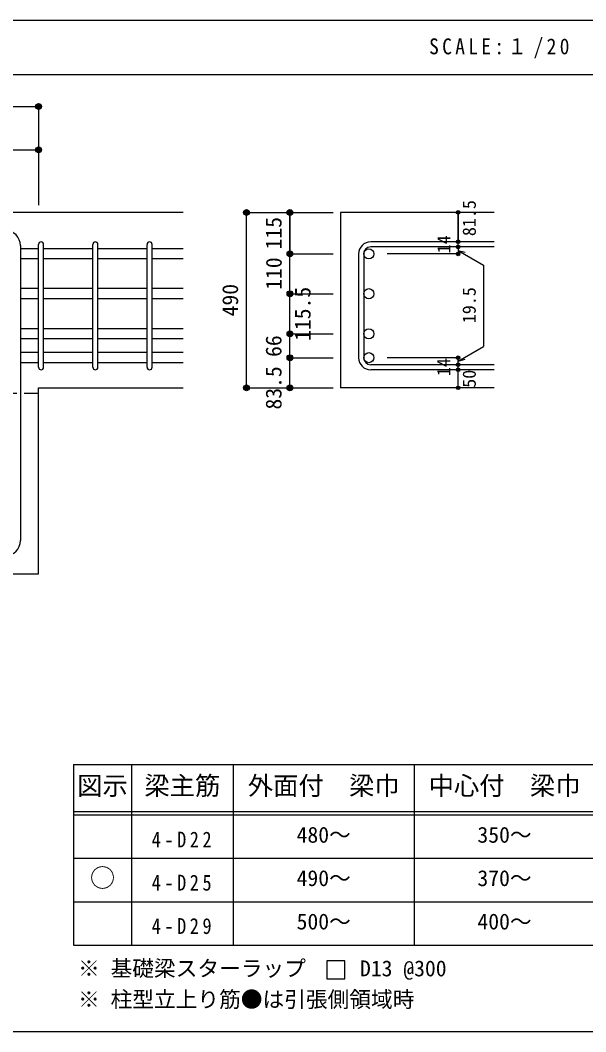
# Model space of a CAD drawing. Units: millimetres at full size, sheet at 1:20. Extents: x -3982 to 3969, y -2797 to 2801.
# Drawn here: x 818 to 2381, y 2 to 2801 of the extents above; entities that cross this region are included whole.
import ezdxf
from ezdxf.enums import TextEntityAlignment as Align

# ---------------------------------------------------------------- set-up
doc = ezdxf.new("R2010")
doc.units = ezdxf.units.MM
doc.header["$LTSCALE"] = 20
doc.header["$PDMODE"] = 32
doc.header["$PDSIZE"] = 10
doc.linetypes.add('CHAIN1', pattern=[8, 5, -1, 1, -1])
for name, color, linetype in [('6-1_躯体線', 2, 'Continuous'), ('6-4_フープ', 7, 'Continuous'), ('6-5_梁主筋', 7, 'Continuous'), ('6-6_S.T.P.', 7, 'Continuous'), ('6-7_文字', 7, 'Continuous'), ('6-D_寸法', 4, 'Continuous'), ('6-E_枠', 7, 'Continuous'), ('F-0_枠', 6, 'Continuous')]:
    doc.layers.add(name, color=color, linetype=linetype)
doc.styles.add('ＭＳ ゴシック', font='')
doc.styles.get('ＭＳ ゴシック').set_extended_font_data('MS Gothic')

msp = doc.modelspace()

# ---------------------------------------------------------------- linework, layer by layer
at = {"layer": '6-1_躯体線'}
for p, q in [((1268.29, 2269.12), (-131.71, 2269.12)), ((2128.29, 2269.12), (1703.29, 2269.12)), ((1703.29, 2269.12), (1703.29, 1783.62)), ((868.29, 1783.62), (1268.29, 1783.62)), ((868.29, 1269.12), (868.29, 1783.62)), ((2128.29, 1783.62), (1703.29, 1783.62)), ((550.79, 1269.12), (868.29, 1269.12))]:
    msp.add_line(p, q, dxfattribs=at)
at = {"layer": '6-4_フープ'}
msp.add_line((818.29, 2177.12), (818.29, 1361.12), dxfattribs=at)
for centre, start, end in [((776.29, 2177.12), 0, 90), ((776.29, 1361.12), 270, 0)]:
    msp.add_arc(centre, 42, start, end, dxfattribs=at)
at = {"layer": '6-5_梁主筋'}
for p, q in [((868.29, 2168.2), (818.29, 2168.2)), ((1018.29, 2168.2), (882.29, 2168.2)), ((1168.29, 2168.2), (1032.29, 2168.2)), ((1268.29, 2168.2), (1182.29, 2168.2)), ((868.29, 2140.2), (818.29, 2140.2)), ((1018.29, 2140.2), (882.29, 2140.2)), ((1168.29, 2140.2), (1032.29, 2140.2)), ((1268.29, 2140.2), (1182.29, 2140.2)), ((868.29, 2058.12), (818.29, 2058.12)), ((1018.29, 2058.12), (882.29, 2058.12)), ((1168.29, 2058.12), (1032.29, 2058.12)), ((1268.29, 2058.12), (1182.29, 2058.12)), ((868.29, 2030.12), (818.29, 2030.12)), ((1018.29, 2030.12), (882.29, 2030.12)), ((1168.29, 2030.12), (1032.29, 2030.12)), ((1268.29, 2030.12), (1182.29, 2030.12)), ((868.29, 1947.12), (818.29, 1947.12)), ((1018.29, 1947.12), (882.29, 1947.12)), ((1168.29, 1947.12), (1032.29, 1947.12)), ((1268.29, 1947.12), (1182.29, 1947.12)), ((868.29, 1919.12), (818.29, 1919.12)), ((1018.29, 1919.12), (882.29, 1919.12)), ((1168.29, 1919.12), (1032.29, 1919.12)), ((1268.29, 1919.12), (1182.29, 1919.12)), ((868.29, 1881.12), (818.29, 1881.12)), ((1018.29, 1881.12), (882.29, 1881.12)), ((1168.29, 1881.12), (1032.29, 1881.12)), ((1268.29, 1881.12), (1182.29, 1881.12)), ((868.29, 1853.12), (818.29, 1853.12)), ((1018.29, 1853.12), (882.29, 1853.12)), ((1168.29, 1853.12), (1032.29, 1853.12)), ((1268.29, 1853.12), (1182.29, 1853.12))]:
    msp.add_line(p, q, dxfattribs=at)
at = {"layer": '6-5_梁主筋', "color": 3}
for centre in [(1781.29, 2154.2), (1781.29, 2044.12), (1781.29, 1933.12), (1781.29, 1867.12)]:
    msp.add_circle(centre, 14, dxfattribs=at)
at = {"layer": '6-6_S.T.P.'}
for p, q in [((2128.29, 2187.7), (1786.79, 2187.7)), ((868.29, 1840.62), (868.29, 2180.7)), ((882.29, 1840.62), (882.29, 2180.7)), ((1018.29, 1840.62), (1018.29, 2180.7)), ((1032.29, 1840.62), (1032.29, 2180.7)), ((1168.29, 1840.62), (1168.29, 2180.7)), ((1182.29, 1840.62), (1182.29, 2180.7)), ((2128.29, 2173.7), (1786.79, 2173.7)), ((1753.29, 2154.2), (1753.29, 1867.12)), ((1767.29, 2154.2), (1767.29, 1867.12)), ((2128.29, 1847.62), (1786.79, 1847.62)), ((2128.29, 1833.62), (1786.79, 1833.62))]:
    msp.add_line(p, q, dxfattribs=at)
for centre, radius, start, end in [((875.29, 2180.7), 7, 0, 180), ((875.29, 2180.7), 7, 0, 180), ((875.29, 2180.7), 7, 0, 180), ((875.29, 2180.7), 7, 0, 180), ((1025.29, 2180.7), 7, 0, 180), ((1175.29, 2180.7), 7, 0, 180), ((1786.79, 2154.2), 33.5, 90, 180), ((1786.79, 2154.2), 19.5, 90, 180), ((1786.79, 1867.12), 33.5, 180, 270), ((1786.79, 1867.12), 19.5, 180, 270), ((875.29, 1840.62), 7, 180, 0), ((875.29, 1840.62), 7, 180, 0), ((875.29, 1840.62), 7, 180, 0), ((875.29, 1840.62), 7, 180, 0), ((1025.29, 1840.62), 7, 180, 0), ((1175.29, 1840.62), 7, 180, 0)]:
    msp.add_arc(centre, radius, start, end, dxfattribs=at)
at = {"layer": '6-7_文字'}
msp.add_lwpolyline([(1665.21, 148.55), (1715.21, 148.55), (1715.21, 198.55), (1665.21, 198.55)], close=True, dxfattribs=at)
at = {"layer": '6-D_寸法'}
for p, q in [((-131.71, 2562.15), (868.29, 2562.15)), ((868.29, 2562.15), (868.29, 2442.15)), ((868.29, 2442.15), (868.29, 2289.12)), ((868.29, 2442.15), (868.29, 2289.12)), ((868.29, 2442.15), (868.29, 2289.12)), ((1443.29, 2269.12), (1563.29, 2269.12)), ((1443.29, 2269.12), (1563.29, 2269.12)), ((1443.29, 1783.62), (1443.29, 2269.12)), ((1563.29, 2269.12), (1683.29, 2269.12)), ((1563.29, 2269.12), (1563.29, 2154.2)), ((2028.29, 2173.7), (2028.29, 2187.7)), ((2028.29, 2173.7), (2028.29, 2154.2)), ((2028.29, 2163.95), (2047.61, 2158.77)), ((2028.29, 2163.95), (2098.35, 2123.5)), ((1563.29, 2154.2), (1683.29, 2154.2)), ((2028.29, 2154.2), (1832.2, 2154.2)), ((2098.35, 2123.5), (2098.35, 1897.82)), ((1563.29, 2044.12), (1683.29, 2044.12)), ((1563.29, 1867.12), (1563.29, 2029.12)), ((1563.29, 1933.12), (1683.29, 1933.12)), ((1563.29, 1933.12), (1683.29, 1933.12)), ((1563.29, 1933.12), (1683.29, 1933.12)), ((2028.29, 1857.37), (2098.35, 1897.82)), ((1563.29, 1867.12), (1683.29, 1867.12)), ((1563.29, 1867.12), (1683.29, 1867.12)), ((1563.29, 1867.12), (1683.29, 1867.12)), ((2028.29, 1867.12), (1832.2, 1867.12)), ((2028.29, 1847.62), (2028.29, 1867.12)), ((2028.29, 1857.37), (2047.61, 1862.55)), ((2028.29, 1833.62), (2028.29, 1847.62)), ((2028.29, 1783.62), (2028.29, 1833.62)), ((1563.29, 1783.62), (1683.29, 1783.62))]:
    msp.add_line(p, q, dxfattribs=at)
at = {"layer": '6-D_寸法', "linetype": 'CHAIN1'}
msp.add_line((-131.71, 1769.12), (868.29, 1769.12), dxfattribs=at)
at = {"layer": '6-D_寸法'}
for points in [[(683.29, 2442.15), (868.29, 2442.15), (868.29, 2289.12)], [(1443.29, 2269.12), (1563.29, 2269.12), (1683.29, 2269.12)], [(1563.29, 2029.12), (1563.29, 2154.2), (1563.29, 2269.12)], [(2028.29, 2269.12), (2028.29, 2187.7), (2028.29, 2269.12)], [(1443.29, 1783.62), (1563.29, 1783.62), (1563.29, 1867.12)]]:
    msp.add_lwpolyline(points, dxfattribs=at)
for centre, radius in [((868.29, 2562.15), 8), ((868.29, 2562.15), 7.2), ((868.29, 2562.15), 6.4), ((868.29, 2562.15), 5.6), ((868.29, 2562.15), 4.8), ((868.29, 2562.15), 4), ((868.29, 2562.15), 3.2), ((868.29, 2562.15), 2.4), ((868.29, 2562.15), 1.6), ((868.29, 2562.15), 0.8), ((868.29, 2442.15), 8), ((868.29, 2442.15), 7.2), ((868.29, 2442.15), 6.4), ((868.29, 2442.15), 5.6), ((868.29, 2442.15), 4.8), ((868.29, 2442.15), 4), ((868.29, 2442.15), 3.2), ((868.29, 2442.15), 2.4), ((868.29, 2442.15), 1.6), ((868.29, 2442.15), 0.8), ((1443.29, 2269.12), 8), ((1443.29, 2269.12), 7.2), ((1443.29, 2269.12), 6.4), ((1443.29, 2269.12), 5.6), ((1443.29, 2269.12), 4.8), ((1443.29, 2269.12), 4), ((1443.29, 2269.12), 3.2), ((1443.29, 2269.12), 2.4), ((1443.29, 2269.12), 1.6), ((1443.29, 2269.12), 0.8), ((1563.29, 2269.12), 8), ((1563.29, 2269.12), 7.2), ((1563.29, 2269.12), 6.4), ((1563.29, 2269.12), 5.6), ((1563.29, 2269.12), 4.8), ((1563.29, 2269.12), 4), ((1563.29, 2269.12), 3.2), ((1563.29, 2269.12), 2.4), ((1563.29, 2269.12), 1.6), ((1563.29, 2269.12), 0.8), ((2028.29, 2269.12), 4), ((2028.29, 2269.12), 3.6), ((2028.29, 2269.12), 3.2), ((2028.29, 2269.12), 2.8), ((2028.29, 2269.12), 2.4), ((2028.29, 2269.12), 2), ((2028.29, 2269.12), 1.6), ((2028.29, 2269.12), 1.2), ((2028.29, 2269.12), 0.8), ((2028.29, 2269.12), 0.4), ((2028.29, 2187.7), 4), ((2028.29, 2187.7), 3.6), ((2028.29, 2187.7), 3.2), ((2028.29, 2187.7), 2.8), ((2028.29, 2187.7), 2.4), ((2028.29, 2187.7), 2), ((2028.29, 2187.7), 1.6), ((2028.29, 2187.7), 1.2), ((2028.29, 2187.7), 0.8), ((2028.29, 2187.7), 0.4), ((1563.29, 2154.2), 8), ((1563.29, 2154.2), 7.2), ((1563.29, 2154.2), 6.4), ((1563.29, 2154.2), 5.6), ((1563.29, 2154.2), 4.8), ((1563.29, 2154.2), 4), ((1563.29, 2154.2), 3.2), ((1563.29, 2154.2), 2.4), ((1563.29, 2154.2), 1.6), ((2028.29, 2173.7), 4), ((2028.29, 2154.2), 4), ((2028.29, 2173.7), 3.6), ((2028.29, 2154.2), 3.6), ((2028.29, 2173.7), 3.2), ((2028.29, 2154.2), 3.2), ((2028.29, 2173.7), 2.8), ((2028.29, 2154.2), 2.8), ((2028.29, 2173.7), 2.4), ((2028.29, 2154.2), 2.4), ((2028.29, 2173.7), 2), ((2028.29, 2154.2), 2), ((2028.29, 2173.7), 1.6), ((2028.29, 2154.2), 1.6), ((2028.29, 2173.7), 1.2), ((2028.29, 2154.2), 1.2), ((2028.29, 2173.7), 0.8), ((2028.29, 2173.7), 0.4), ((1563.29, 2154.2), 0.8), ((2028.29, 2154.2), 0.8), ((2028.29, 2154.2), 0.4), ((1563.29, 2044.12), 8), ((1563.29, 2044.12), 7.2), ((1563.29, 2044.12), 6.4), ((1563.29, 2044.12), 5.6), ((1563.29, 2044.12), 4.8), ((1563.29, 2044.12), 4), ((1563.29, 2044.12), 3.2), ((1563.29, 2044.12), 2.4), ((1563.29, 2044.12), 1.6), ((1563.29, 2044.12), 0.8), ((1563.29, 1933.12), 8), ((1563.29, 1933.12), 7.2), ((1563.29, 1933.12), 6.4), ((1563.29, 1933.12), 5.6), ((1563.29, 1933.12), 4.8), ((1563.29, 1933.12), 4), ((1563.29, 1933.12), 3.2), ((1563.29, 1933.12), 2.4), ((1563.29, 1933.12), 1.6), ((1563.29, 1933.12), 0.8), ((1563.29, 1867.12), 8), ((1563.29, 1867.12), 7.2), ((1563.29, 1867.12), 6.4), ((1563.29, 1867.12), 5.6), ((1563.29, 1867.12), 4.8), ((1563.29, 1867.12), 4), ((1563.29, 1867.12), 3.2), ((1563.29, 1867.12), 2.4), ((1563.29, 1867.12), 1.6), ((1563.29, 1867.12), 0.8), ((2028.29, 1867.12), 4), ((2028.29, 1847.62), 4), ((2028.29, 1867.12), 3.6), ((2028.29, 1847.62), 3.6), ((2028.29, 1867.12), 3.2), ((2028.29, 1847.62), 3.2), ((2028.29, 1867.12), 2.8), ((2028.29, 1847.62), 2.8), ((2028.29, 1867.12), 2.4), ((2028.29, 1847.62), 2.4), ((2028.29, 1867.12), 2), ((2028.29, 1847.62), 2), ((2028.29, 1867.12), 1.6), ((2028.29, 1847.62), 1.6), ((2028.29, 1867.12), 1.2), ((2028.29, 1847.62), 1.2), ((2028.29, 1867.12), 0.8), ((2028.29, 1847.62), 0.8), ((2028.29, 1867.12), 0.4), ((2028.29, 1847.62), 0.4), ((2028.29, 1833.62), 4), ((2028.29, 1833.62), 3.6), ((2028.29, 1833.62), 3.2), ((2028.29, 1833.62), 2.8), ((2028.29, 1833.62), 2.4), ((2028.29, 1833.62), 2), ((2028.29, 1833.62), 1.6), ((2028.29, 1833.62), 1.2), ((2028.29, 1833.62), 0.8), ((2028.29, 1833.62), 0.4), ((1443.29, 1783.62), 8), ((1563.29, 1783.62), 8), ((1443.29, 1783.62), 7.2), ((1443.29, 1783.62), 6.4), ((1443.29, 1783.62), 5.6), ((1443.29, 1783.62), 4.8), ((1443.29, 1783.62), 4), ((1443.29, 1783.62), 3.2), ((1443.29, 1783.62), 2.4), ((1443.29, 1783.62), 1.6), ((1443.29, 1783.62), 0.8), ((1563.29, 1783.62), 7.2), ((1563.29, 1783.62), 6.4), ((1563.29, 1783.62), 5.6), ((1563.29, 1783.62), 4.8), ((1563.29, 1783.62), 4), ((1563.29, 1783.62), 3.2), ((1563.29, 1783.62), 2.4), ((1563.29, 1783.62), 1.6), ((1563.29, 1783.62), 0.8), ((2028.29, 1783.62), 4), ((2028.29, 1783.62), 3.6), ((2028.29, 1783.62), 3.2), ((2028.29, 1783.62), 2.8), ((2028.29, 1783.62), 2.4), ((2028.29, 1783.62), 2), ((2028.29, 1783.62), 1.6), ((2028.29, 1783.62), 1.2), ((2028.29, 1783.62), 0.8), ((2028.29, 1783.62), 0.4)]:
    msp.add_circle(centre, radius, dxfattribs=at)
at = {"layer": '6-D_寸法', "color": 7}
for p in [(868.29, 2562.15), (868.29, 2442.15), (1443.29, 2269.12), (1563.29, 2269.12), (2028.29, 2269.12), (2028.29, 2187.7), (1563.29, 2154.2), (2028.29, 2173.7), (2028.29, 2154.2), (1563.29, 2044.12), (1563.29, 1933.12), (1563.29, 1867.12), (2028.29, 1867.12), (2028.29, 1867.12), (2028.29, 1867.12), (2028.29, 1847.62), (2028.29, 1833.62), (1443.29, 1783.62), (1563.29, 1783.62), (2028.29, 1783.62)]:
    msp.add_point(p, dxfattribs=at)
at = {"layer": '6-E_枠', "color": 3}
for p, q in [((965.14, 741.85), (965.14, 241.85)), ((965.14, 741.85), (2406.83, 741.85)), ((965.14, 241.85), (2406.83, 241.85))]:
    msp.add_line(p, q, dxfattribs=at)
at = {"layer": '6-E_枠'}
for p, q in [((1125.14, 741.85), (1125.14, 241.85)), ((1406.83, 741.85), (1406.83, 241.85)), ((1906.83, 741.85), (1906.83, 241.85)), ((965.14, 611.85), (2406.83, 611.85)), ((965.14, 601.85), (2406.83, 601.85)), ((965.14, 481.85), (2406.83, 481.85)), ((965.14, 361.85), (2406.83, 361.85))]:
    msp.add_line(p, q, dxfattribs=at)
at = {"layer": 'F-0_枠'}
msp.add_line((-3981.92, 2800.77), (3969.4, 2800.77), dxfattribs=at)
at = {"layer": 'F-0_枠', "color": 2}
for p, q in [((-3981.92, 2650.77), (2482.4, 2650.77)), ((2482.4, 1.97), (-3981.92, 1.97))]:
    msp.add_line(p, q, dxfattribs=at)

# ---------------------------------------------------------------- texts
at = {"layer": '6-7_文字', "color": 2, "style": 'ＭＳ ゴシック'}
for s, p in [('図示', (975.14, 641.85)), ('梁主筋', (1160.98, 641.85)), ('外面付\u3000梁巾', (1446.83, 641.85)), ('中心付\u3000梁巾', (1946.83, 641.85)), ('○', (1010.14, 386.85))]:
    msp.add_text(s, height=51.32, dxfattribs=at).set_placement(p, align=Align.BOTTOM_LEFT)
at = {"layer": '6-7_文字', "style": 'ＭＳ ゴシック'}
for s, p in [('480～', (1581.83, 511.85)), ('350～', (2081.83, 511.85)), ('490～', (1581.83, 391.85)), ('370～', (2081.83, 391.85)), ('500～', (1581.83, 271.85)), ('400～', (2081.83, 271.85)), ('※ 基礎梁スターラップ     D13 @300', (977.51, 142.13)), ('※ 柱型立上り筋●は引張側領域時', (977.51, 56.45))]:
    msp.add_text(s, height=43.99, dxfattribs=at).set_placement(p, align=Align.BOTTOM_LEFT)
at = {"layer": '6-7_文字', "color": 2, "insert": (1948.17, 2695.77), "char_height": 43.99, "attachment_point": 7, "style": 'ＭＳ ゴシック'}
msp.add_mtext('\\T1.34;\\W0.9;SCALE:１/20', dxfattribs=at)
at = {"layer": '6-7_文字', "char_height": 43.99, "attachment_point": 7, "style": 'ＭＳ ゴシック'}
for s, insert in [('\\T1.38;\\W0.85;4-D22', (1180.98, 511.85)), ('\\T1.38;\\W0.85;4-D25', (1180.98, 391.85)), ('\\T1.38;\\W0.85;4-D29', (1180.98, 271.85))]:
    msp.add_mtext(s, dxfattribs=dict(at, insert=insert))
at = {"layer": '6-D_寸法', "style": 'ＭＳ ゴシック'}
for s, height, p in [('81.5', 36.66, (2088.33, 2203.43)), ('115', 43.99, (1553.29, 2166.66)), ('14', 36.66, (2018.29, 2155.77)), ('110', 43.99, (1553.86, 2054.84)), ('490', 43.99, (1433.29, 1981.37)), ('115.5', 43.99, (1633.64, 1913.5)), ('19.5', 36.66, (2088.07, 1962.47)), ('66', 43.99, (1553.12, 1869.16)), ('14', 36.66, (2017.63, 1815.95)), ('83.5', 43.99, (1553.29, 1723.62)), ('50', 36.66, (2088.31, 1783.79))]:
    msp.add_text(s, height=height, rotation=90, dxfattribs=at).set_placement(p, align=Align.BOTTOM_LEFT)

doc.saveas('drawing.dxf')
